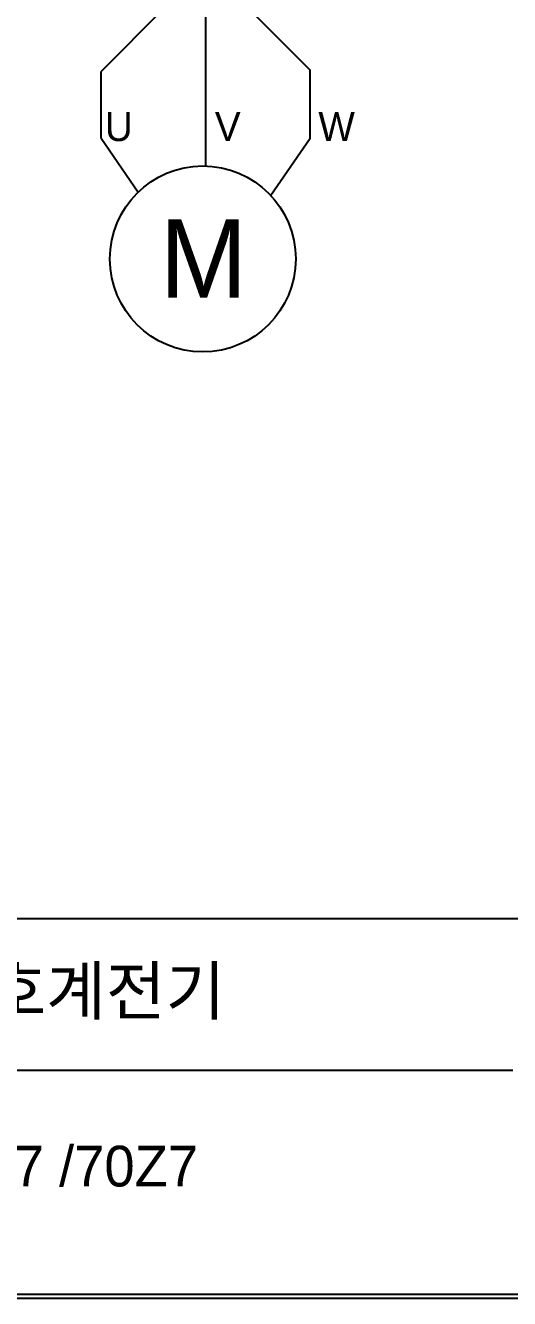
# Model space of a CAD drawing. Header units: millimetres. Extents: x 25 to 865, y 25 to 606.
# Drawn here: x 654.7 to 690, y 316.8 to 409.7 of the extents above; entities that cross this region are included whole.
import ezdxf

# ---------------------------------------------------------------- set-up
doc = ezdxf.new("R2010")
doc.units = ezdxf.units.MM
for name, color, linetype in [('4', 133, 'Continuous'), ('40', 4, 'Continuous'), ('70', 7, 'Continuous'), ('ASHADE', 7, 'Continuous')]:
    doc.layers.add(name, color=color, linetype=linetype)
doc.styles.add('ghs', font='NGULIM.TTF')

msp = doc.modelspace()

# ---------------------------------------------------------------- linework, layer by layer
at = {"layer": '4', "color": 0, "linetype": 'ByBlock', "lineweight": 25}
for p, q in [((664.769, 410.887), (660.181, 406.299)), ((670.949, 410.887), (675.437, 406.395))]:
    msp.add_line(p, q, dxfattribs=at)
at = {"layer": '40', "color": 7}
msp.add_line((690.255, 333.401), (601.155, 333.401), dxfattribs=at)
at = {"layer": '70', "color": 7}
msp.add_line((462.555, 344.489), (838.755, 344.489), dxfattribs=at)
for points in [[(838.755, 316.769), (462.555, 316.769), (462.555, 584.069), (838.755, 584.069)], [(838.458, 317.066), (462.852, 317.066), (462.852, 583.772), (838.458, 583.772)]]:
    msp.add_lwpolyline(points, close=True, dxfattribs=at)
at = {"layer": 'ASHADE', "color": 0, "linetype": 'ByBlock', "lineweight": 25, "ltscale": 2}
for p, q in [((667.812, 469.765), (667.812, 399.402)), ((660.181, 401.421), (662.877, 397.489)), ((675.437, 401.411), (672.576, 397.238))]:
    msp.add_line(p, q, dxfattribs=at)
at = {"layer": 'ASHADE', "color": 0, "linetype": 'ByBlock', "lineweight": 25}
for p, q in [((660.181, 401.421), (660.181, 406.299)), ((675.437, 401.411), (675.437, 406.395))]:
    msp.add_line(p, q, dxfattribs=at)
at = {"layer": 'ASHADE', "color": 0, "linetype": 'ByBlock', "lineweight": 25, "ltscale": 2}
msp.add_circle((667.604, 392.619), 6.786, dxfattribs=at)

# ---------------------------------------------------------------- texts
at = {"layer": 'ASHADE', "color": 0, "linetype": 'ByBlock', "lineweight": 25, "ltscale": 2, "style": 'ghs'}
for s, height, p in [('U', 2.109, (660.455, 401.218)), ('V', 2.109, (668.487, 401.218)), ('W', 2.109, (676.045, 401.218)), ('M', 5.721, (664.468, 389.785))]:
    msp.add_text(s, height=height, dxfattribs=at).set_placement(p)
at = {"layer": 'ASHADE', "ltscale": 2, "style": 'ghs'}
for s, height, p in [('전류형모터보호계전기', 3.4749, (625.645, 337.48)), ('DSP-COM-10Z7 /70Z7', 2.97, (626.873, 324.945))]:
    msp.add_text(s, height=height, dxfattribs=at).set_placement(p)

doc.saveas('drawing.dxf')
